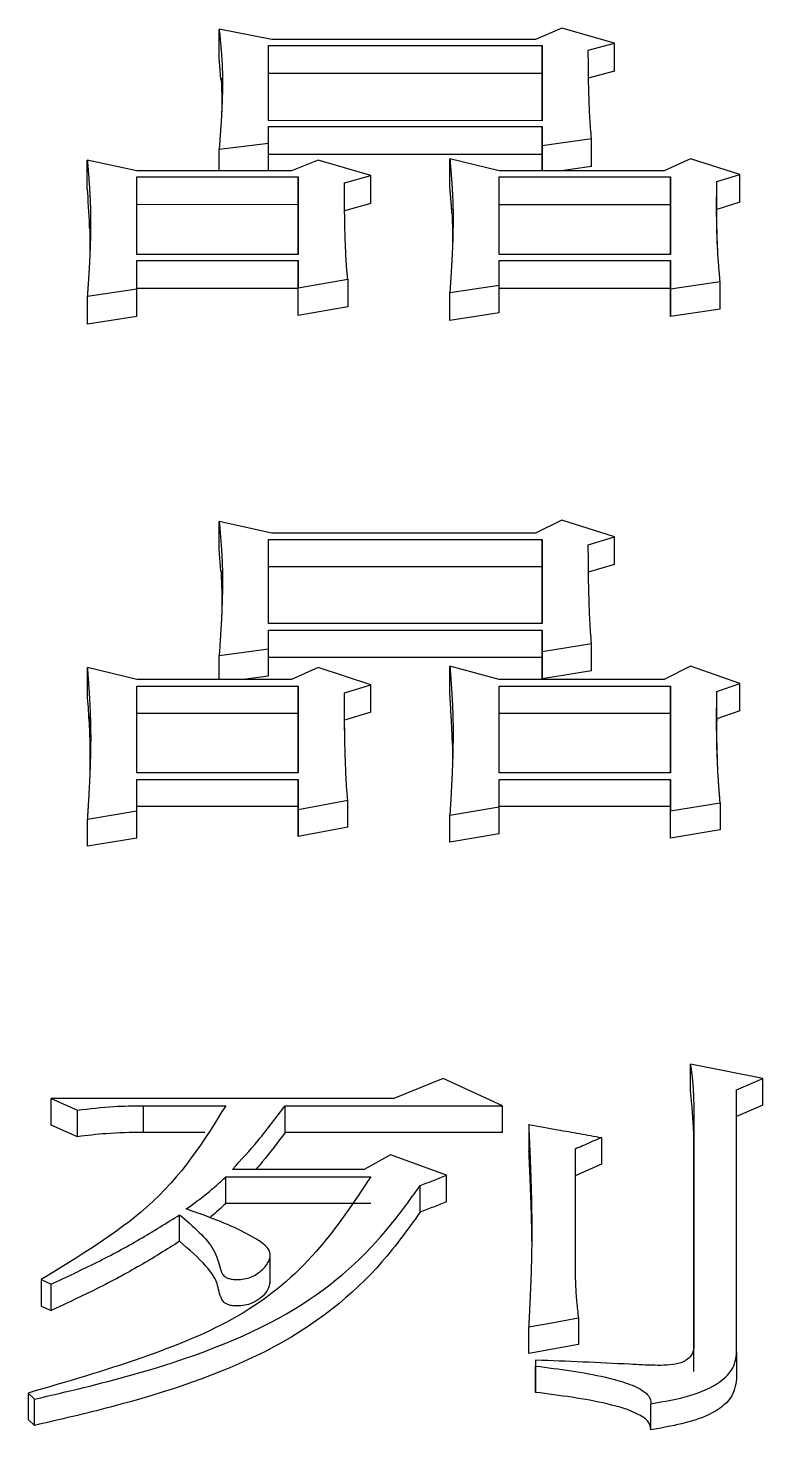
# Model space of a CAD drawing. Header units: millimetres. Extents: x 2687 to 4367, y 1046 to 2234.
# Drawn here: x 3058.391 to 3060.803, y 2041.886 to 2046.488 of the extents above; entities that cross this region are included whole.
import ezdxf

# ---------------------------------------------------------------- set-up
doc = ezdxf.new("R2010")
doc.units = ezdxf.units.MM

msp = doc.modelspace()

# ---------------------------------------------------------------- linework, layer by layer
at = {"color": 7, "linetype": 'Continuous', "lineweight": 25}
for p, q in [((3059.0184, 2046.3922), (3059.0184, 2046.4844)), ((3059.1915, 2046.4501), (3059.0184, 2046.4844)), ((3060.1434, 2046.4881), (3060.0569, 2046.45)), ((3060.3165, 2046.4386), (3060.1434, 2046.4881)), ((3059.1807, 2046.431), (3060.0785, 2046.431)), ((3060.0569, 2046.45), (3059.1915, 2046.4501)), ((3060.0785, 2046.3389), (3060.0785, 2046.431)), ((3060.23, 2046.4157), (3060.3165, 2046.4386)), ((3060.3165, 2046.3465), (3060.3165, 2046.4386)), ((3059.0242, 2046.3188), (3059.0184, 2046.3922)), ((3060.0785, 2046.3389), (3059.1807, 2046.3389)), ((3060.3165, 2046.3465), (3060.23, 2046.3236)), ((3060.0785, 2046.184), (3059.1807, 2046.1841)), ((3059.1807, 2046.1099), (3059.1807, 2046.1646)), ((3059.1807, 2046.1646), (3060.0785, 2046.1646)), ((3060.0785, 2046.1646), (3060.0785, 2046.102)), ((3060.0785, 2046.0728), (3060.0785, 2046.1646)), ((3059.0184, 2046.0903), (3059.1807, 2046.1099)), ((3059.1807, 2046.0195), (3059.1807, 2046.1099)), ((3060.0785, 2046.102), (3060.2408, 2046.1255)), ((3060.0785, 2046.102), (3060.0785, 2046.0195)), ((3060.2408, 2046.0338), (3060.2408, 2046.1255)), ((3058.5857, 2045.9634), (3058.5857, 2046.0549)), ((3058.748, 2046.0195), (3058.5857, 2046.0549)), ((3059.0184, 2046.0195), (3059.0184, 2046.0903)), ((3060.0785, 2046.0728), (3059.1807, 2046.0729)), ((3059.343, 2046.0549), (3059.2564, 2046.0195)), ((3059.516, 2046.0037), (3059.343, 2046.0549)), ((3059.7756, 2045.9673), (3059.7756, 2046.0588)), ((3059.9379, 2046.0195), (3059.7756, 2046.0588)), ((3060.0785, 2046.0195), (3060.0785, 2046.0728)), ((3060.5653, 2046.0588), (3060.4788, 2046.0195)), ((3060.7276, 2046.0076), (3060.5653, 2046.0588)), ((3059.2564, 2046.0195), (3058.748, 2046.0195)), ((3060.4788, 2046.0195), (3059.9379, 2046.0195)), ((3060.2408, 2046.0338), (3060.1415, 2046.0195)), ((3060.6519, 2045.9839), (3060.7276, 2046.0076)), ((3060.7276, 2045.9161), (3060.7276, 2046.0076)), ((3058.748, 2045.9998), (3059.2781, 2045.9998)), ((3058.748, 2045.7447), (3058.748, 2045.9998)), ((3059.2781, 2045.9998), (3059.2781, 2045.7447)), ((3059.2781, 2045.9082), (3059.2781, 2045.9998)), ((3059.4295, 2045.98), (3059.516, 2046.0037)), ((3059.516, 2045.9122), (3059.516, 2046.0037)), ((3059.9379, 2045.9997), (3060.5004, 2045.9997)), ((3059.9379, 2045.7447), (3059.9379, 2045.9997)), ((3060.5004, 2045.9997), (3060.5004, 2045.7447)), ((3060.5004, 2045.9082), (3060.5004, 2045.9997)), ((3060.6518, 2045.8924), (3060.6519, 2045.9839)), ((3060.7276, 2045.9161), (3060.6518, 2045.8924)), ((3059.2781, 2045.9082), (3058.748, 2045.9083)), ((3059.2781, 2045.7447), (3059.2781, 2045.9082)), ((3059.516, 2045.9122), (3059.4295, 2045.8885)), ((3060.5004, 2045.9082), (3059.9379, 2045.9082)), ((3060.5004, 2045.7447), (3060.5004, 2045.9082)), ((3059.2781, 2045.7447), (3058.748, 2045.7447)), ((3060.5004, 2045.7447), (3059.9379, 2045.7447)), ((3058.748, 2045.7246), (3059.2781, 2045.7246)), ((3058.748, 2045.6317), (3058.748, 2045.7246)), ((3059.2781, 2045.7246), (3059.2781, 2045.6357)), ((3059.2781, 2045.6335), (3059.2781, 2045.7246)), ((3059.9379, 2045.6438), (3059.9379, 2045.7246)), ((3059.9379, 2045.7246), (3060.5004, 2045.7246)), ((3060.5004, 2045.7246), (3060.5004, 2045.6317)), ((3060.5004, 2045.6334), (3060.5004, 2045.7246)), ((3059.2781, 2045.6357), (3059.4403, 2045.6641)), ((3059.4403, 2045.6641), (3059.4403, 2045.573)), ((3059.7757, 2045.6195), (3059.9379, 2045.6438)), ((3059.9379, 2045.5528), (3059.9379, 2045.6438)), ((3060.5004, 2045.6317), (3060.6627, 2045.656)), ((3060.6627, 2045.5649), (3060.6627, 2045.656)), ((3058.5858, 2045.6074), (3058.748, 2045.6317)), ((3058.5858, 2045.5164), (3058.5858, 2045.6074)), ((3059.2781, 2045.6335), (3058.748, 2045.6335)), ((3058.748, 2045.5407), (3058.748, 2045.6317)), ((3059.2781, 2045.5447), (3059.2781, 2045.6357)), ((3059.2781, 2045.5447), (3059.2781, 2045.6335)), ((3059.7757, 2045.5285), (3059.7757, 2045.6195)), ((3060.5004, 2045.6334), (3059.9379, 2045.6334)), ((3060.5004, 2045.5406), (3060.5004, 2045.6334)), ((3060.5004, 2045.6317), (3060.5004, 2045.5406)), ((3059.4403, 2045.573), (3059.2781, 2045.5447)), ((3059.9379, 2045.5528), (3059.7757, 2045.5285)), ((3060.6627, 2045.5649), (3060.5004, 2045.5406)), ((3058.748, 2045.5407), (3058.5858, 2045.5164)), ((3059.0185, 2044.7785), (3059.0185, 2044.8686)), ((3059.1915, 2044.8302), (3059.0185, 2044.8686)), ((3060.1435, 2044.8728), (3060.0569, 2044.8301)), ((3060.3165, 2044.8173), (3060.1435, 2044.8728)), ((3059.1807, 2044.8088), (3060.0786, 2044.8088)), ((3060.0569, 2044.8301), (3059.1915, 2044.8302)), ((3060.0786, 2044.7188), (3060.0786, 2044.8088)), ((3060.23, 2044.7917), (3060.3165, 2044.8173)), ((3060.3165, 2044.7274), (3060.3165, 2044.8173)), ((3059.0237, 2044.7039), (3059.0185, 2044.7785)), ((3060.0786, 2044.7188), (3059.1807, 2044.7188)), ((3060.3165, 2044.7274), (3060.23, 2044.7017)), ((3060.0786, 2044.5328), (3059.1807, 2044.5329)), ((3059.1807, 2044.4501), (3059.1807, 2044.5111)), ((3059.1807, 2044.5111), (3060.0786, 2044.5111)), ((3060.0786, 2044.5111), (3060.0786, 2044.4413)), ((3060.0786, 2044.4215), (3060.0786, 2044.5111)), ((3059.0185, 2044.4282), (3059.1807, 2044.4501)), ((3059.1807, 2044.3606), (3059.1807, 2044.4501)), ((3060.0786, 2044.4413), (3060.2408, 2044.4675)), ((3060.0786, 2044.4413), (3060.0786, 2044.3518)), ((3060.2408, 2044.378), (3060.2408, 2044.4675)), ((3059.0185, 2044.3493), (3059.0185, 2044.4282)), ((3060.0786, 2044.4215), (3059.1807, 2044.4215)), ((3060.0786, 2044.3518), (3060.0786, 2044.4215)), ((3058.5858, 2044.2994), (3058.5858, 2044.3888)), ((3058.748, 2044.3493), (3058.5858, 2044.3888)), ((3059.2564, 2044.3493), (3058.748, 2044.3493)), ((3059.1807, 2044.3606), (3059.0969, 2044.3493)), ((3059.343, 2044.3888), (3059.2564, 2044.3493)), ((3059.5161, 2044.3317), (3059.343, 2044.3888)), ((3059.7757, 2044.3037), (3059.7757, 2044.3932)), ((3059.9379, 2044.3493), (3059.7757, 2044.3932)), ((3060.4788, 2044.3493), (3059.9379, 2044.3493)), ((3060.2408, 2044.378), (3060.0786, 2044.3518)), ((3060.5653, 2044.3931), (3060.4788, 2044.3493)), ((3060.7276, 2044.3361), (3060.5653, 2044.3931)), ((3058.748, 2044.3273), (3059.2781, 2044.3273)), ((3058.748, 2044.0435), (3058.748, 2044.3273)), ((3059.2781, 2044.3273), (3059.2781, 2044.0434)), ((3059.2781, 2044.238), (3059.2781, 2044.3273)), ((3059.4295, 2044.3053), (3059.5161, 2044.3317)), ((3059.5161, 2044.2424), (3059.5161, 2044.3317)), ((3059.9379, 2044.3273), (3060.5004, 2044.3273)), ((3059.9379, 2044.0434), (3059.9379, 2044.3273)), ((3060.5004, 2044.3273), (3060.5004, 2044.0434)), ((3060.5004, 2044.2379), (3060.5004, 2044.3273)), ((3060.6519, 2044.3097), (3060.7276, 2044.3361)), ((3060.6519, 2044.2203), (3060.6519, 2044.3097)), ((3060.7276, 2044.2467), (3060.7276, 2044.3361)), ((3059.2781, 2044.238), (3058.748, 2044.238)), ((3059.2781, 2044.0434), (3059.2781, 2044.238)), ((3059.5161, 2044.2424), (3059.4295, 2044.216)), ((3060.5004, 2044.2379), (3059.9379, 2044.238)), ((3060.5004, 2044.0434), (3060.5004, 2044.2379)), ((3060.6519, 2044.2203), (3060.6518, 2044.2124)), ((3060.7276, 2044.2467), (3060.6519, 2044.2203)), ((3059.4308, 2044.1662), (3059.4303, 2044.1973)), ((3059.2781, 2044.0434), (3058.748, 2044.0435)), ((3060.5004, 2044.0434), (3059.9379, 2044.0434)), ((3058.748, 2043.9178), (3058.748, 2044.0211)), ((3058.748, 2044.0211), (3059.2781, 2044.0211)), ((3059.2781, 2044.0211), (3059.2781, 2043.9223)), ((3059.2781, 2043.9321), (3059.2781, 2044.0211)), ((3059.9379, 2044.0211), (3060.5004, 2044.021)), ((3059.9379, 2043.9313), (3059.9379, 2044.0211)), ((3060.5004, 2044.021), (3060.5004, 2043.9178)), ((3060.5004, 2043.9321), (3060.5004, 2044.021)), ((3059.2781, 2043.9223), (3059.4403, 2043.9538)), ((3059.4403, 2043.8649), (3059.4403, 2043.9538)), ((3060.5004, 2043.9178), (3060.6627, 2043.9448)), ((3060.6627, 2043.9448), (3060.6627, 2043.8559)), ((3058.5858, 2043.8908), (3058.748, 2043.9178)), ((3058.5858, 2043.802), (3058.5858, 2043.8908)), ((3059.2781, 2043.9321), (3058.748, 2043.9321)), ((3058.748, 2043.829), (3058.748, 2043.9178)), ((3059.2781, 2043.8335), (3059.2781, 2043.9321)), ((3059.2781, 2043.9223), (3059.2781, 2043.8335)), ((3059.7757, 2043.9043), (3059.9379, 2043.9313)), ((3059.7757, 2043.8155), (3059.7757, 2043.9043)), ((3060.5004, 2043.9321), (3059.9379, 2043.9321)), ((3059.9379, 2043.8425), (3059.9379, 2043.9313)), ((3060.5004, 2043.829), (3060.5004, 2043.9321)), ((3060.5004, 2043.829), (3060.5004, 2043.9178)), ((3059.4403, 2043.8649), (3059.2781, 2043.8335)), ((3059.9379, 2043.8425), (3059.7757, 2043.8155)), ((3060.6627, 2043.8559), (3060.5004, 2043.829)), ((3058.748, 2043.829), (3058.5858, 2043.802)), ((3060.8033, 2043.0398), (3060.5654, 2043.0868)), ((3060.5654, 2042.9991), (3060.5654, 2043.0868)), ((3059.7541, 2043.0398), (3059.5918, 2042.9737)), ((3059.9488, 2042.9501), (3059.7541, 2043.0398)), ((3060.7168, 2043.002), (3060.8033, 2043.0398)), ((3060.8033, 2042.9521), (3060.8033, 2043.0398)), ((3058.4668, 2042.9737), (3058.5533, 2042.9359)), ((3059.5918, 2042.9737), (3058.4668, 2042.9737)), ((3058.4668, 2042.8862), (3058.4668, 2042.9737)), ((3060.7168, 2042.1397), (3060.7168, 2043.002)), ((3058.5533, 2042.8484), (3058.5533, 2042.9359)), ((3058.7697, 2042.9501), (3059.04, 2042.9501)), ((3058.7697, 2042.8625), (3058.7697, 2042.9501)), ((3059.2348, 2042.9501), (3059.9488, 2042.9501)), ((3059.2348, 2042.8625), (3059.2348, 2042.9501)), ((3059.9488, 2042.8625), (3059.9488, 2042.9501)), ((3060.8033, 2042.9521), (3060.7168, 2042.9144)), ((3058.5533, 2042.8484), (3058.4668, 2042.8862)), ((3060.0353, 2042.8884), (3060.0353, 2042.801)), ((3058.9716, 2042.8625), (3058.7697, 2042.8625)), ((3059.9488, 2042.8625), (3059.2348, 2042.8625)), ((3060.2733, 2042.8457), (3060.2733, 2042.7583)), ((3060.5762, 2042.8599), (3060.5762, 2042.1643)), ((3060.5762, 2042.8246), (3060.5762, 2042.8599)), ((3059.581, 2042.7885), (3059.4945, 2042.7408)), ((3059.7649, 2042.7217), (3059.581, 2042.7885)), ((3060.1868, 2042.8076), (3060.1868, 2042.4132)), ((3060.5762, 2042.7725), (3060.5762, 2042.8246)), ((3059.4945, 2042.7408), (3059.0618, 2042.7408)), ((3060.2733, 2042.7583), (3060.1868, 2042.7202)), ((3060.5762, 2042.0777), (3060.5762, 2042.7725)), ((3059.0401, 2042.7169), (3059.5161, 2042.7169)), ((3059.0401, 2042.6296), (3059.0401, 2042.7169)), ((3059.7649, 2042.6344), (3059.7649, 2042.7217)), ((3059.6783, 2042.6009), (3059.6783, 2042.6881)), ((3059.5161, 2042.6296), (3059.0401, 2042.6296)), ((3058.8887, 2042.505), (3058.8887, 2042.5921)), ((3059.1862, 2042.3725), (3059.1862, 2042.4596)), ((3058.4343, 2042.3793), (3058.4668, 2042.3647)), ((3058.4343, 2042.3793), (3058.4343, 2042.2925)), ((3058.4668, 2042.2779), (3058.4668, 2042.3647)), ((3058.4343, 2042.2925), (3058.4668, 2042.2779)), ((3060.1976, 2042.2525), (3060.1976, 2042.1658)), ((3060.0353, 2042.1365), (3060.0353, 2042.2231)), ((3060.1976, 2042.1658), (3060.0353, 2042.1365)), ((3060.7168, 2042.1397), (3060.7168, 2042.0532)), ((3060.057, 2042.1151), (3060.057, 2042.0954)), ((3060.057, 2042.1151), (3060.057, 2042.0287)), ((3060.057, 2042.009), (3060.057, 2042.0954)), ((3058.3911, 2042.0067), (3058.3911, 2041.9204)), ((3058.3911, 2042.0067), (3058.4127, 2041.9869)), ((3060.4356, 2041.8857), (3060.4356, 2041.972)), ((3058.3911, 2041.9204), (3058.4127, 2041.9006))]:
    msp.add_line(p, q, dxfattribs=at)
at = {"color": 7, "linetype": 'Continuous', "lineweight": 25, "flags": 128}
for points in [[(3060.1976, 2042.2525), (3060.1506, 2042.244), (3060.1036, 2042.2355), (3060.0353, 2042.2231)], [(3058.4127, 2041.9006), (3058.4127, 2041.9392), (3058.4127, 2041.9631), (3058.4127, 2041.9869)]]:
    msp.add_lwpolyline(points, dxfattribs=at)
at = {"color": 7, "linetype": 'Continuous', "lineweight": 25}
for points, knots in [([(3059.0184, 2046.4844), (3059.0187, 2046.4816), (3059.0193, 2046.4761), (3059.02, 2046.4693), (3059.0206, 2046.4624), (3059.0212, 2046.4569), (3059.0218, 2046.45), (3059.0224, 2046.4445), (3059.023, 2046.4377), (3059.0235, 2046.4322), (3059.0241, 2046.4253), (3059.0246, 2046.4198), (3059.0252, 2046.4129), (3059.0256, 2046.4074), (3059.0261, 2046.4005), (3059.0265, 2046.3949), (3059.027, 2046.388), (3059.0273, 2046.3825), (3059.0277, 2046.3756), (3059.0279, 2046.37), (3059.0282, 2046.3645), (3059.0284, 2046.359), (3059.0286, 2046.3534), (3059.0289, 2046.3465), (3059.029, 2046.3409), (3059.0291, 2046.334), (3059.0292, 2046.3284), (3059.0293, 2046.3215), (3059.0294, 2046.3159), (3059.0294, 2046.309), (3059.0294, 2046.3034), (3059.0293, 2046.2965), (3059.0291, 2046.2811), (3059.0287, 2046.2616), (3059.028, 2046.2421), (3059.0275, 2046.2309), (3059.0272, 2046.2239), (3059.0268, 2046.2169), (3059.0266, 2046.2113), (3059.0262, 2046.2043), (3059.0259, 2046.1986), (3059.0255, 2046.1916), (3059.0251, 2046.186), (3059.0247, 2046.179), (3059.0243, 2046.1734), (3059.0239, 2046.1664), (3059.0235, 2046.1607), (3059.023, 2046.1537), (3059.0226, 2046.1481), (3059.0222, 2046.1424), (3059.0218, 2046.1368), (3059.0214, 2046.1312), (3059.0209, 2046.1241), (3059.0205, 2046.1185), (3059.02, 2046.1114), (3059.0196, 2046.1058), (3059.019, 2046.0983), (3059.0187, 2046.0936), (3059.0184, 2046.0903)], [0, 0, 0, 0, 0.021203, 0.042406, 0.053008, 0.074211, 0.084813, 0.106016, 0.116618, 0.137821, 0.148423, 0.169626, 0.180228, 0.201431, 0.212032, 0.233236, 0.243837, 0.265041, 0.275642, 0.296845, 0.307447, 0.318049, 0.339252, 0.349854, 0.371057, 0.381659, 0.402862, 0.413463, 0.434667, 0.445268, 0.466472, 0.477073, 0.498276, 0.58309, 0.625497, 0.6467, 0.667903, 0.678505, 0.699708, 0.71031, 0.731513, 0.742115, 0.763318, 0.773919, 0.795123, 0.805724, 0.826928, 0.837529, 0.858732, 0.869334, 0.879936, 0.901139, 0.911741, 0.932944, 0.943545, 0.964749, 0.97535, 1, 1, 1, 1]), ([(3059.1807, 2046.1841), (3059.1807, 2046.2255), (3059.1807, 2046.3084), (3059.1807, 2046.3901), (3059.1807, 2046.431)], [0, 0, 0, 0, 0.499996, 1, 1, 1, 1]), ([(3060.0785, 2046.431), (3060.0785, 2046.3901), (3060.0785, 2046.3084), (3060.0785, 2046.2255), (3060.0785, 2046.184)], [0, 0, 0, 0, 0.499996, 1, 1, 1, 1]), ([(3060.2408, 2046.1255), (3060.2397, 2046.1368), (3060.2383, 2046.151), (3060.2369, 2046.168), (3060.2363, 2046.1765), (3060.2353, 2046.1935), (3060.2336, 2046.2302), (3060.2319, 2046.2695), (3060.2313, 2046.3004), (3060.2311, 2046.3102), (3060.231, 2046.3158), (3060.2309, 2046.32), (3060.2309, 2046.3242), (3060.2308, 2046.3284), (3060.2307, 2046.3326), (3060.2307, 2046.3368), (3060.2306, 2046.341), (3060.2306, 2046.3451), (3060.2305, 2046.3493), (3060.2305, 2046.3535), (3060.2304, 2046.3591), (3060.2304, 2046.3647), (3060.2303, 2046.3703), (3060.2303, 2046.3744), (3060.2302, 2046.3779), (3060.2302, 2046.3807), (3060.2302, 2046.3828), (3060.2302, 2046.3849), (3060.2302, 2046.387), (3060.2302, 2046.3898), (3060.2301, 2046.3925), (3060.2301, 2046.3953), (3060.2301, 2046.3974), (3060.2301, 2046.3995), (3060.2301, 2046.4016), (3060.23, 2046.4037), (3060.23, 2046.4058), (3060.23, 2046.4078), (3060.23, 2046.4099), (3060.23, 2046.4125), (3060.23, 2046.4144), (3060.23, 2046.4157)], [0, 0, 0, 0, 0.11615, 0.145188, 0.174226, 0.203263, 0.319414, 0.551716, 0.609791, 0.638828, 0.653347, 0.667866, 0.682385, 0.696903, 0.711422, 0.725941, 0.74046, 0.754979, 0.769497, 0.784016, 0.798535, 0.827572, 0.842091, 0.85661, 0.871129, 0.878388, 0.885648, 0.892907, 0.900166, 0.907426, 0.921944, 0.929204, 0.936463, 0.943723, 0.950982, 0.958241, 0.965501, 0.97276, 0.98002, 0.987279, 1, 1, 1, 1]), ([(3060.0785, 2046.184), (3060.0785, 2046.1948), (3060.0785, 2046.2468), (3060.0785, 2046.2981), (3060.0785, 2046.3389)], [0, 0, 0, 0, 0.205958, 1, 1, 1, 1]), ([(3059.0249, 2046.3231), (3059.0259, 2046.2998), (3059.0278, 2046.2509), (3059.0268, 2046.2223), (3059.0263, 2046.2073)], [0, 0, 0, 0, 0.475906, 1, 1, 1, 1]), ([(3058.5857, 2046.0549), (3058.5859, 2046.0533), (3058.5861, 2046.05), (3058.5866, 2046.0451), (3058.587, 2046.0401), (3058.5874, 2046.0352), (3058.5878, 2046.0303), (3058.5881, 2046.0253), (3058.5885, 2046.0204), (3058.5889, 2046.0154), (3058.5893, 2046.0105), (3058.5897, 2046.0055), (3058.5901, 2046.0006), (3058.5904, 2045.9956), (3058.5907, 2045.9915), (3058.591, 2045.9874), (3058.5913, 2045.9832), (3058.5917, 2045.9783), (3058.5921, 2045.9717), (3058.5926, 2045.9651), (3058.5931, 2045.9568), (3058.5936, 2045.9485), (3058.5942, 2045.9386), (3058.5947, 2045.9286), (3058.5951, 2045.9186), (3058.5955, 2045.9087), (3058.5959, 2045.8987), (3058.5961, 2045.8904), (3058.5963, 2045.8821), (3058.5964, 2045.8737), (3058.5966, 2045.8637), (3058.5966, 2045.8537), (3058.5966, 2045.8437), (3058.5965, 2045.8237), (3058.596, 2045.7935), (3058.5948, 2045.7633), (3058.5938, 2045.7398), (3058.5931, 2045.7263), (3058.5924, 2045.7129), (3058.5918, 2045.7027), (3058.5914, 2045.6943), (3058.591, 2045.6876), (3058.5907, 2045.6833), (3058.5905, 2045.6791), (3058.5902, 2045.6749), (3058.5899, 2045.6698), (3058.5895, 2045.6648), (3058.5893, 2045.6605), (3058.589, 2045.6563), (3058.5887, 2045.6521), (3058.5884, 2045.647), (3058.5881, 2045.6428), (3058.5879, 2045.6394), (3058.5877, 2045.6368), (3058.5875, 2045.6343), (3058.5874, 2045.6318), (3058.5872, 2045.6292), (3058.587, 2045.6267), (3058.5869, 2045.6241), (3058.5867, 2045.6216), (3058.5866, 2045.6195), (3058.5864, 2045.6174), (3058.5863, 2045.6152), (3058.5861, 2045.6127), (3058.5859, 2045.61), (3058.5858, 2045.6083), (3058.5858, 2045.6074)], [0, 0, 0, 0, 0.011199, 0.022398, 0.033596, 0.044795, 0.055994, 0.067193, 0.078392, 0.089591, 0.100789, 0.111988, 0.123187, 0.134386, 0.145585, 0.151184, 0.162383, 0.173582, 0.184781, 0.207178, 0.218377, 0.240775, 0.263172, 0.28557, 0.307968, 0.330365, 0.352763, 0.375161, 0.38636, 0.408757, 0.431155, 0.453553, 0.47595, 0.498348, 0.587939, 0.67753, 0.699928, 0.744723, 0.767121, 0.789519, 0.811916, 0.823115, 0.834314, 0.839913, 0.851112, 0.862311, 0.87351, 0.884709, 0.890308, 0.901507, 0.912706, 0.923905, 0.929504, 0.935103, 0.940703, 0.946302, 0.951902, 0.957501, 0.9631, 0.9687, 0.974299, 0.977099, 0.982698, 0.988298, 0.994149, 1, 1, 1, 1]), ([(3059.7756, 2046.0588), (3059.7758, 2046.0567), (3059.7761, 2046.0536), (3059.7765, 2046.0494), (3059.7767, 2046.0462), (3059.777, 2046.043), (3059.7773, 2046.0399), (3059.7775, 2046.0367), (3059.7778, 2046.0335), (3059.7781, 2046.0304), (3059.7783, 2046.0272), (3059.7786, 2046.024), (3059.7788, 2046.0209), (3059.7791, 2046.0177), (3059.7793, 2046.0145), (3059.7797, 2046.0103), (3059.78, 2046.0061), (3059.7803, 2046.0018), (3059.7806, 2045.9987), (3059.7808, 2045.9955), (3059.781, 2045.9923), (3059.7813, 2045.9891), (3059.7815, 2045.986), (3059.7817, 2045.9828), (3059.782, 2045.9796), (3059.7822, 2045.9764), (3059.7824, 2045.9733), (3059.7826, 2045.9701), (3059.7829, 2045.9658), (3059.7831, 2045.9616), (3059.7834, 2045.9573), (3059.7836, 2045.9542), (3059.7839, 2045.9478), (3059.7846, 2045.934), (3059.7853, 2045.917), (3059.7857, 2045.902), (3059.7859, 2045.8946), (3059.786, 2045.8903), (3059.786, 2045.8871), (3059.7861, 2045.8839), (3059.7861, 2045.8807), (3059.7861, 2045.8775), (3059.7862, 2045.8743), (3059.7862, 2045.8711), (3059.7862, 2045.8668), (3059.7862, 2045.8625), (3059.7862, 2045.8583), (3059.7862, 2045.8551), (3059.7862, 2045.8519), (3059.7861, 2045.8486), (3059.7861, 2045.8454), (3059.7861, 2045.8422), (3059.7861, 2045.839), (3059.786, 2045.8358), (3059.786, 2045.8326), (3059.7859, 2045.8294), (3059.7859, 2045.8262), (3059.7858, 2045.8229), (3059.7857, 2045.8197), (3059.7857, 2045.8165), (3059.7856, 2045.8122), (3059.7855, 2045.8079), (3059.7854, 2045.8036), (3059.7853, 2045.8004), (3059.7852, 2045.7972), (3059.7851, 2045.794), (3059.785, 2045.7908), (3059.7848, 2045.7843), (3059.7842, 2045.7703), (3059.7835, 2045.7531), (3059.7828, 2045.738), (3059.7824, 2045.7305), (3059.7821, 2045.7262), (3059.782, 2045.7229), (3059.7818, 2045.7197), (3059.7816, 2045.7164), (3059.7814, 2045.7132), (3059.7812, 2045.7089), (3059.781, 2045.7046), (3059.7807, 2045.7002), (3059.7805, 2045.697), (3059.7803, 2045.6937), (3059.7801, 2045.6905), (3059.7799, 2045.6873), (3059.7797, 2045.684), (3059.7796, 2045.6808), (3059.7794, 2045.6775), (3059.7792, 2045.6743), (3059.779, 2045.671), (3059.7787, 2045.6678), (3059.7785, 2045.6634), (3059.7782, 2045.6591), (3059.7779, 2045.6548), (3059.7777, 2045.6515), (3059.7775, 2045.6483), (3059.7773, 2045.645), (3059.7771, 2045.6417), (3059.7769, 2045.6385), (3059.7767, 2045.6352), (3059.7765, 2045.632), (3059.7763, 2045.6287), (3059.776, 2045.6246), (3059.7758, 2045.6215), (3059.7757, 2045.6195)], [0, 0, 0, 0, 0.014617, 0.021926, 0.029235, 0.036543, 0.043852, 0.051161, 0.058469, 0.065778, 0.073086, 0.080395, 0.087704, 0.095012, 0.102321, 0.10963, 0.124247, 0.131556, 0.138864, 0.146173, 0.153482, 0.16079, 0.168099, 0.175407, 0.182716, 0.190025, 0.197333, 0.204642, 0.211951, 0.226568, 0.233877, 0.241185, 0.248494, 0.277729, 0.336198, 0.365433, 0.38005, 0.387359, 0.394667, 0.401976, 0.409284, 0.416593, 0.423902, 0.43121, 0.438519, 0.453136, 0.460445, 0.467754, 0.475062, 0.482371, 0.48968, 0.496988, 0.504297, 0.511606, 0.518914, 0.526223, 0.533531, 0.54084, 0.548149, 0.555457, 0.562766, 0.577383, 0.584692, 0.592001, 0.599309, 0.606618, 0.613927, 0.621235, 0.65047, 0.708939, 0.738174, 0.752791, 0.7601, 0.767408, 0.774717, 0.782026, 0.789334, 0.796643, 0.81126, 0.818569, 0.825877, 0.833186, 0.840495, 0.847803, 0.855112, 0.862421, 0.869729, 0.877038, 0.884347, 0.891655, 0.898964, 0.913581, 0.92089, 0.928198, 0.935507, 0.942816, 0.950124, 0.957433, 0.964742, 0.97205, 0.979359, 0.986668, 1, 1, 1, 1]), ([(3058.5935, 2045.8286), (3058.5934, 2045.832), (3058.5919, 2045.8772), (3058.5887, 2045.9219), (3058.5857, 2045.9634)], [0, 0, 0, 0, 0.073846, 1, 1, 1, 1]), ([(3059.4403, 2045.6641), (3059.4388, 2045.679), (3059.4366, 2045.7014), (3059.4351, 2045.7275), (3059.4345, 2045.7405), (3059.4339, 2045.7535), (3059.4322, 2045.7925), (3059.431, 2045.8314), (3059.4305, 2045.8646), (3059.4305, 2045.8701), (3059.4304, 2045.8757), (3059.4303, 2045.8812), (3059.4302, 2045.8858), (3059.4302, 2045.8904), (3059.4301, 2045.895), (3059.4301, 2045.9005), (3059.43, 2045.906), (3059.43, 2045.9106), (3059.4299, 2045.9152), (3059.4299, 2045.9198), (3059.4298, 2045.9253), (3059.4298, 2045.9299), (3059.4298, 2045.9345), (3059.4297, 2045.9391), (3059.4297, 2045.9437), (3059.4297, 2045.9473), (3059.4297, 2045.9501), (3059.4297, 2045.9528), (3059.4296, 2045.9551), (3059.4296, 2045.9574), (3059.4296, 2045.9597), (3059.4296, 2045.9625), (3059.4296, 2045.9648), (3059.4296, 2045.967), (3059.4296, 2045.9693), (3059.4295, 2045.9721), (3059.4295, 2045.9744), (3059.4295, 2045.977), (3059.4295, 2045.9787), (3059.4295, 2045.98)], [0, 0, 0, 0, 0.14049, 0.210735, 0.245858, 0.263419, 0.333664, 0.614647, 0.632209, 0.64977, 0.667331, 0.684892, 0.702453, 0.711234, 0.728795, 0.746356, 0.763917, 0.781479, 0.790259, 0.80782, 0.825382, 0.842943, 0.851723, 0.869285, 0.886846, 0.895626, 0.904407, 0.913188, 0.921968, 0.926358, 0.935139, 0.94392, 0.9527, 0.957091, 0.965871, 0.974652, 0.983432, 0.987823, 1, 1, 1, 1]), ([(3059.7827, 2045.8773), (3059.7826, 2045.8791), (3059.7823, 2045.8831), (3059.7819, 2045.8892), (3059.7814, 2045.8955), (3059.781, 2045.9019), (3059.7805, 2045.9082), (3059.78, 2045.9146), (3059.7795, 2045.9209), (3059.7788, 2045.9294), (3059.7781, 2045.9378), (3059.7774, 2045.9462), (3059.7769, 2045.9526), (3059.7763, 2045.9596), (3059.7759, 2045.9645), (3059.7756, 2045.9673)], [0, 0, 0, 0, 0.061211, 0.1316742, 0.2021374, 0.2726006, 0.3430639, 0.4135271, 0.4839903, 0.5544535, 0.6953799, 0.7658432, 0.8363064, 0.9067696, 1, 1, 1, 1]), ([(3060.6627, 2045.656), (3060.6624, 2045.6596), (3060.6617, 2045.667), (3060.6608, 2045.6781), (3060.6599, 2045.6891), (3060.659, 2045.7002), (3060.6581, 2045.7112), (3060.6572, 2045.7223), (3060.6556, 2045.7443), (3060.6541, 2045.77), (3060.653, 2045.7956), (3060.6526, 2045.8084), (3060.6523, 2045.8175), (3060.652, 2045.8267), (3060.6518, 2045.8376), (3060.6516, 2045.8486), (3060.6515, 2045.8595), (3060.6514, 2045.8704), (3060.6513, 2045.8813), (3060.6513, 2045.8904), (3060.6513, 2045.8995), (3060.6513, 2045.9086), (3060.6513, 2045.9176), (3060.6513, 2045.9249), (3060.6514, 2045.9303), (3060.6514, 2045.9358), (3060.6515, 2045.9412), (3060.6515, 2045.9466), (3060.6515, 2045.9521), (3060.6516, 2045.9575), (3060.6516, 2045.9629), (3060.6517, 2045.9674), (3060.6517, 2045.971), (3060.6517, 2045.9733), (3060.6518, 2045.9756), (3060.6518, 2045.9778), (3060.6518, 2045.9808), (3060.6518, 2045.9828), (3060.6519, 2045.9839)], [0, 0, 0, 0, 0.033402, 0.066804, 0.100206, 0.133609, 0.167011, 0.200413, 0.233815, 0.367425, 0.43423, 0.467632, 0.484333, 0.517735, 0.551137, 0.584539, 0.617941, 0.651344, 0.684746, 0.718148, 0.734849, 0.768251, 0.801653, 0.818354, 0.835056, 0.851757, 0.868458, 0.885159, 0.90186, 0.918561, 0.935262, 0.951963, 0.960314, 0.968664, 0.972839, 0.98119, 0.989541, 1, 1, 1, 1]), ([(3059.7828, 2045.8759), (3059.7828, 2045.8746), (3059.7831, 2045.8694), (3059.7848, 2045.8204), (3059.7846, 2045.7891), (3059.7844, 2045.776), (3059.7843, 2045.773), (3059.7843, 2045.7731), (3059.7843, 2045.7731)], [0, 0, 0, 0, 0.1184286, 0.503621, 0.8179989, 0.9258512, 0.9763469, 1, 1, 1, 1]), ([(3060.655, 2045.7548), (3060.6546, 2045.7649), (3060.6533, 2045.7927), (3060.652, 2045.8418), (3060.6518, 2045.8835), (3060.6518, 2045.8937), (3060.6518, 2045.8961)], [0, 0, 0, 0, 0.228625, 0.628468, 0.911282, 1, 1, 1, 1]), ([(3058.5933, 2045.8362), (3058.5938, 2045.8183), (3058.5951, 2045.7734), (3058.5937, 2045.741), (3058.5929, 2045.7216)], [0, 0, 0, 0, 0.3993441, 1, 1, 1, 1]), ([(3059.0185, 2044.8686), (3059.0187, 2044.8655), (3059.0193, 2044.8593), (3059.02, 2044.8517), (3059.0207, 2044.844), (3059.0212, 2044.8378), (3059.0219, 2044.8301), (3059.0224, 2044.824), (3059.023, 2044.8163), (3059.0235, 2044.8101), (3059.0241, 2044.8024), (3059.0246, 2044.7963), (3059.0252, 2044.7885), (3059.0256, 2044.7824), (3059.0261, 2044.7746), (3059.0265, 2044.7685), (3059.027, 2044.7607), (3059.0273, 2044.7546), (3059.0277, 2044.7468), (3059.028, 2044.7406), (3059.0282, 2044.7344), (3059.0285, 2044.7282), (3059.0287, 2044.7221), (3059.0289, 2044.7143), (3059.029, 2044.7081), (3059.0292, 2044.7003), (3059.0293, 2044.6941), (3059.0293, 2044.6864), (3059.0294, 2044.6802), (3059.0294, 2044.6724), (3059.0294, 2044.6662), (3059.0293, 2044.6584), (3059.0292, 2044.6413), (3059.0287, 2044.6195), (3059.028, 2044.5976), (3059.0275, 2044.5851), (3059.0272, 2044.5773), (3059.0269, 2044.5695), (3059.0266, 2044.5632), (3059.0262, 2044.5554), (3059.0259, 2044.5491), (3059.0255, 2044.5413), (3059.0252, 2044.535), (3059.0247, 2044.5272), (3059.0244, 2044.5209), (3059.0239, 2044.5131), (3059.0235, 2044.5068), (3059.0231, 2044.499), (3059.0227, 2044.4927), (3059.0223, 2044.4864), (3059.0219, 2044.4801), (3059.0215, 2044.4738), (3059.021, 2044.466), (3059.0206, 2044.4597), (3059.02, 2044.4518), (3059.0196, 2044.4455), (3059.0191, 2044.4371), (3059.0187, 2044.4319), (3059.0185, 2044.4282)], [0, 0, 0, 0, 0.021203, 0.042406, 0.053008, 0.074211, 0.084813, 0.106016, 0.116618, 0.137821, 0.148423, 0.169626, 0.180228, 0.201431, 0.212032, 0.233236, 0.243837, 0.265041, 0.275642, 0.296845, 0.307447, 0.318049, 0.339252, 0.349854, 0.371057, 0.381658, 0.402862, 0.413463, 0.434667, 0.445268, 0.466472, 0.477073, 0.498276, 0.58309, 0.625497, 0.6467, 0.667903, 0.678505, 0.699708, 0.71031, 0.731513, 0.742114, 0.763318, 0.773919, 0.795123, 0.805724, 0.826927, 0.837529, 0.858732, 0.869334, 0.879936, 0.901139, 0.91174, 0.932944, 0.943545, 0.964749, 0.97535, 1, 1, 1, 1]), ([(3059.1807, 2044.5329), (3059.1807, 2044.5791), (3059.1807, 2044.6717), (3059.1807, 2044.7631), (3059.1807, 2044.8088)], [0, 0, 0, 0, 0.4999959, 1, 1, 1, 1]), ([(3060.0786, 2044.8088), (3060.0786, 2044.7631), (3060.0786, 2044.6717), (3060.0786, 2044.5791), (3060.0786, 2044.5328)], [0, 0, 0, 0, 0.4999959, 1, 1, 1, 1]), ([(3060.2408, 2044.4675), (3060.2397, 2044.4802), (3060.2383, 2044.496), (3060.237, 2044.5149), (3060.2364, 2044.5244), (3060.2353, 2044.5433), (3060.2336, 2044.5843), (3060.2319, 2044.6283), (3060.2313, 2044.6628), (3060.2311, 2044.6737), (3060.231, 2044.68), (3060.231, 2044.6847), (3060.2309, 2044.6894), (3060.2308, 2044.6941), (3060.2308, 2044.6988), (3060.2307, 2044.7034), (3060.2306, 2044.7081), (3060.2306, 2044.7128), (3060.2305, 2044.7175), (3060.2305, 2044.7222), (3060.2304, 2044.7284), (3060.2304, 2044.7347), (3060.2303, 2044.7409), (3060.2303, 2044.7456), (3060.2303, 2044.7495), (3060.2303, 2044.7526), (3060.2302, 2044.7549), (3060.2302, 2044.7572), (3060.2302, 2044.7596), (3060.2302, 2044.7627), (3060.2302, 2044.7658), (3060.2301, 2044.7689), (3060.2301, 2044.7713), (3060.2301, 2044.7736), (3060.2301, 2044.7759), (3060.2301, 2044.7783), (3060.2301, 2044.7806), (3060.23, 2044.7829), (3060.23, 2044.7853), (3060.23, 2044.7882), (3060.23, 2044.7903), (3060.23, 2044.7917)], [0, 0, 0, 0, 0.1161503, 0.1451879, 0.1742255, 0.2032631, 0.3194139, 0.5517156, 0.6097907, 0.6388283, 0.653347, 0.6678658, 0.6823846, 0.6969034, 0.7114221, 0.7259409, 0.7404597, 0.7549785, 0.7694972, 0.784016, 0.7985348, 0.8275724, 0.8420911, 0.8566099, 0.8711287, 0.8783881, 0.8856475, 0.8929069, 0.9001662, 0.9074256, 0.9219444, 0.9292038, 0.9364632, 0.9437226, 0.950982, 0.9582413, 0.9655007, 0.9727601, 0.9800195, 0.9872789, 1, 1, 1, 1]), ([(3060.0786, 2044.5328), (3060.0786, 2044.5491), (3060.0786, 2044.6116), (3060.0786, 2044.6732), (3060.0786, 2044.7188)], [0, 0, 0, 0, 0.260576, 1, 1, 1, 1]), ([(3059.0245, 2044.7087), (3059.0244, 2044.7088), (3059.0242, 2044.711), (3059.0287, 2044.6028), (3059.0269, 2044.5689), (3059.026, 2044.5505)], [0, 0, 0, 0, 0.01145, 0.464143, 1, 1, 1, 1]), ([(3058.5858, 2044.3888), (3058.586, 2044.3856), (3058.5864, 2044.3808), (3058.5868, 2044.3745), (3058.5872, 2044.3697), (3058.5875, 2044.3649), (3058.5879, 2044.3601), (3058.5882, 2044.3553), (3058.5886, 2044.3505), (3058.5889, 2044.3457), (3058.5892, 2044.341), (3058.5896, 2044.3362), (3058.5899, 2044.3314), (3058.5903, 2044.325), (3058.5907, 2044.3186), (3058.5912, 2044.3122), (3058.5915, 2044.3074), (3058.5918, 2044.3026), (3058.5922, 2044.2962), (3058.5926, 2044.2882), (3058.5932, 2044.2785), (3058.5937, 2044.2689), (3058.5942, 2044.2593), (3058.5946, 2044.2497), (3058.595, 2044.24), (3058.5954, 2044.2304), (3058.5957, 2044.2207), (3058.596, 2044.2111), (3058.5962, 2044.2014), (3058.5964, 2044.1917), (3058.5966, 2044.1788), (3058.5967, 2044.1659), (3058.5967, 2044.153), (3058.5966, 2044.1336), (3058.5961, 2044.1045), (3058.5952, 2044.0753), (3058.5944, 2044.0526), (3058.5938, 2044.0363), (3058.593, 2044.0201), (3058.5924, 2044.007), (3058.5919, 2043.9973), (3058.5915, 2043.9891), (3058.5911, 2043.9826), (3058.5909, 2043.9777), (3058.5906, 2043.9728), (3058.5903, 2043.9679), (3058.5901, 2043.963), (3058.5898, 2043.9581), (3058.5895, 2043.9532), (3058.5891, 2043.9467), (3058.5887, 2043.9402), (3058.5883, 2043.9336), (3058.5881, 2043.9296), (3058.5879, 2043.9263), (3058.5878, 2043.9238), (3058.5876, 2043.9214), (3058.5875, 2043.9189), (3058.5873, 2043.9165), (3058.5871, 2043.9132), (3058.5869, 2043.9099), (3058.5867, 2043.9067), (3058.5866, 2043.9042), (3058.5865, 2043.9017), (3058.5863, 2043.8993), (3058.5862, 2043.8968), (3058.586, 2043.894), (3058.5859, 2043.892), (3058.5858, 2043.8908)], [0, 0, 0, 0, 0.019469, 0.029204, 0.038938, 0.048673, 0.058408, 0.068142, 0.077877, 0.087611, 0.097346, 0.107081, 0.116815, 0.12655, 0.146019, 0.155754, 0.165488, 0.175223, 0.184958, 0.204427, 0.223896, 0.243365, 0.262835, 0.282304, 0.301773, 0.321242, 0.340712, 0.360181, 0.37965, 0.399119, 0.418589, 0.457527, 0.476996, 0.496466, 0.574343, 0.65222, 0.67169, 0.710628, 0.749567, 0.769036, 0.788505, 0.807974, 0.817709, 0.827444, 0.837178, 0.846913, 0.856647, 0.866382, 0.876117, 0.885851, 0.90532, 0.915055, 0.92479, 0.929657, 0.934524, 0.939392, 0.944259, 0.949126, 0.953994, 0.963728, 0.968595, 0.973463, 0.97833, 0.983197, 0.988065, 0.992932, 1, 1, 1, 1]), ([(3059.7757, 2044.3932), (3059.7759, 2044.3908), (3059.7761, 2044.3873), (3059.7765, 2044.3826), (3059.7768, 2044.3791), (3059.777, 2044.3755), (3059.7773, 2044.372), (3059.7776, 2044.3685), (3059.7778, 2044.3649), (3059.7781, 2044.3614), (3059.7783, 2044.3579), (3059.7786, 2044.3543), (3059.7789, 2044.3508), (3059.7791, 2044.3473), (3059.7794, 2044.3437), (3059.7796, 2044.3402), (3059.78, 2044.3355), (3059.7803, 2044.3308), (3059.7806, 2044.3261), (3059.7808, 2044.3225), (3059.7811, 2044.319), (3059.7813, 2044.3154), (3059.7815, 2044.3119), (3059.7818, 2044.3084), (3059.782, 2044.3048), (3059.7822, 2044.3013), (3059.7824, 2044.2977), (3059.7826, 2044.2942), (3059.7828, 2044.2906), (3059.7831, 2044.2859), (3059.7834, 2044.2812), (3059.7836, 2044.2765), (3059.784, 2044.2694), (3059.7847, 2044.254), (3059.7853, 2044.235), (3059.7858, 2044.2184), (3059.7859, 2044.2101), (3059.786, 2044.2053), (3059.786, 2044.2018), (3059.7861, 2044.1982), (3059.7861, 2044.1946), (3059.7862, 2044.1911), (3059.7862, 2044.1875), (3059.7862, 2044.1839), (3059.7862, 2044.1792), (3059.7862, 2044.1744), (3059.7862, 2044.1696), (3059.7862, 2044.1661), (3059.7862, 2044.1625), (3059.7862, 2044.1589), (3059.7862, 2044.1553), (3059.7861, 2044.1518), (3059.7861, 2044.1482), (3059.786, 2044.1446), (3059.786, 2044.141), (3059.7859, 2044.1375), (3059.7859, 2044.1339), (3059.7858, 2044.1303), (3059.7858, 2044.1267), (3059.7857, 2044.1231), (3059.7856, 2044.1184), (3059.7855, 2044.1136), (3059.7854, 2044.1088), (3059.7853, 2044.1052), (3059.7852, 2044.1017), (3059.7851, 2044.0981), (3059.785, 2044.0945), (3059.7848, 2044.0873), (3059.7843, 2044.0718), (3059.7835, 2044.0526), (3059.7828, 2044.0358), (3059.7824, 2044.0274), (3059.7822, 2044.0226), (3059.782, 2044.019), (3059.7818, 2044.0154), (3059.7816, 2044.0118), (3059.7815, 2044.0082), (3059.7813, 2044.0046), (3059.781, 2043.9998), (3059.7808, 2043.995), (3059.7805, 2043.9902), (3059.7803, 2043.9866), (3059.7802, 2043.983), (3059.78, 2043.9794), (3059.7798, 2043.9758), (3059.7796, 2043.9721), (3059.7794, 2043.9685), (3059.7792, 2043.9649), (3059.779, 2043.9613), (3059.7788, 2043.9577), (3059.7786, 2043.9541), (3059.7783, 2043.9493), (3059.778, 2043.9444), (3059.7777, 2043.9396), (3059.7775, 2043.936), (3059.7773, 2043.9324), (3059.7771, 2043.9288), (3059.7769, 2043.9252), (3059.7767, 2043.9215), (3059.7765, 2043.9179), (3059.7763, 2043.9143), (3059.776, 2043.9098), (3059.7758, 2043.9064), (3059.7757, 2043.9043)], [0, 0, 0, 0, 0.014624, 0.021936, 0.029248, 0.036561, 0.043873, 0.051185, 0.058497, 0.065809, 0.073121, 0.080433, 0.087745, 0.095057, 0.102369, 0.109682, 0.116994, 0.131618, 0.13893, 0.146242, 0.153554, 0.160866, 0.168178, 0.17549, 0.182803, 0.190115, 0.197427, 0.204739, 0.212051, 0.219363, 0.233987, 0.241299, 0.248611, 0.27786, 0.336357, 0.365605, 0.38023, 0.387542, 0.394854, 0.402166, 0.409478, 0.41679, 0.424102, 0.431414, 0.438727, 0.453351, 0.460663, 0.467975, 0.475287, 0.482599, 0.489911, 0.497223, 0.504535, 0.511848, 0.51916, 0.526472, 0.533784, 0.541096, 0.548408, 0.55572, 0.563032, 0.577656, 0.584969, 0.592281, 0.599593, 0.606905, 0.614217, 0.621529, 0.650778, 0.709274, 0.738523, 0.753147, 0.760459, 0.767771, 0.775083, 0.782395, 0.789708, 0.79702, 0.804332, 0.818956, 0.826268, 0.83358, 0.840892, 0.848204, 0.855516, 0.862829, 0.870141, 0.877453, 0.884765, 0.892077, 0.899389, 0.906701, 0.921325, 0.928638, 0.93595, 0.943262, 0.950574, 0.957886, 0.965198, 0.97251, 0.979822, 0.987134, 1, 1, 1, 1]), ([(3059.4403, 2043.9538), (3059.4389, 2043.9704), (3059.4366, 2043.9953), (3059.4351, 2044.0243), (3059.4345, 2044.0388), (3059.4339, 2044.0532), (3059.4322, 2044.0966), (3059.4311, 2044.1398), (3059.4306, 2044.1768), (3059.4305, 2044.183), (3059.4304, 2044.1891), (3059.4303, 2044.1953), (3059.4303, 2044.2004), (3059.4302, 2044.2055), (3059.4302, 2044.2106), (3059.4301, 2044.2168), (3059.43, 2044.2229), (3059.43, 2044.228), (3059.4299, 2044.2331), (3059.4299, 2044.2383), (3059.4299, 2044.2444), (3059.4298, 2044.2495), (3059.4298, 2044.2546), (3059.4298, 2044.2597), (3059.4297, 2044.2648), (3059.4297, 2044.2689), (3059.4297, 2044.272), (3059.4297, 2044.275), (3059.4297, 2044.2776), (3059.4297, 2044.2801), (3059.4296, 2044.2827), (3059.4296, 2044.2858), (3059.4296, 2044.2883), (3059.4296, 2044.2909), (3059.4296, 2044.2934), (3059.4296, 2044.2965), (3059.4296, 2044.299), (3059.4295, 2044.3019), (3059.4295, 2044.3039), (3059.4295, 2044.3053)], [0, 0, 0, 0, 0.1404896, 0.2107353, 0.2458577, 0.2634189, 0.3336637, 0.6146474, 0.6322086, 0.6497698, 0.667331, 0.6848922, 0.7024533, 0.7112339, 0.7287951, 0.7463563, 0.7639175, 0.7814787, 0.7902593, 0.8078205, 0.8253817, 0.8429429, 0.8517235, 0.8692847, 0.8868458, 0.8956264, 0.904407, 0.9131876, 0.9219682, 0.9263585, 0.9351391, 0.9439197, 0.9527003, 0.9570906, 0.9658712, 0.9746518, 0.9834324, 0.9878227, 1, 1, 1, 1]), ([(3059.7844, 2044.1334), (3059.7843, 2044.1376), (3059.7838, 2044.1512), (3059.783, 2044.1696), (3059.7822, 2044.1861), (3059.7818, 2044.1956), (3059.7814, 2044.2027), (3059.7811, 2044.2098), (3059.7807, 2044.2169), (3059.7803, 2044.224), (3059.7799, 2044.231), (3059.7795, 2044.2381), (3059.7791, 2044.2452), (3059.7787, 2044.2523), (3059.7782, 2044.2617), (3059.7776, 2044.2711), (3059.7771, 2044.2805), (3059.7766, 2044.2876), (3059.7762, 2044.2953), (3059.7759, 2044.3007), (3059.7757, 2044.3037)], [0, 0, 0, 0, 0.0725302, 0.2389621, 0.3221779, 0.3637859, 0.4053938, 0.4470017, 0.4886096, 0.5302176, 0.5718255, 0.6134334, 0.6550413, 0.6966493, 0.7382572, 0.821473, 0.863081, 0.9046889, 0.9462968, 1, 1, 1, 1]), ([(3060.6627, 2043.9448), (3060.6625, 2043.9468), (3060.6621, 2043.953), (3060.6614, 2043.9612), (3060.6608, 2043.9694), (3060.6602, 2043.9776), (3060.6594, 2043.9878), (3060.6585, 2044.0001), (3060.6577, 2044.0123), (3060.657, 2044.0226), (3060.6561, 2044.0369), (3060.6545, 2044.0634), (3060.6533, 2044.0919), (3060.6526, 2044.1143), (3060.6523, 2044.1244), (3060.6521, 2044.1346), (3060.6518, 2044.1468), (3060.6516, 2044.1589), (3060.6515, 2044.1711), (3060.6514, 2044.1833), (3060.6513, 2044.1954), (3060.6513, 2044.2055), (3060.6513, 2044.2156), (3060.6513, 2044.2258), (3060.6513, 2044.2359), (3060.6514, 2044.2439), (3060.6514, 2044.25), (3060.6514, 2044.256), (3060.6515, 2044.2621), (3060.6515, 2044.2681), (3060.6516, 2044.2742), (3060.6516, 2044.2802), (3060.6517, 2044.2863), (3060.6517, 2044.2913), (3060.6518, 2044.2953), (3060.6518, 2044.2978), (3060.6518, 2044.3004), (3060.6518, 2044.3029), (3060.6518, 2044.3061), (3060.6519, 2044.3084), (3060.6519, 2044.3097)], [0, 0, 0, 0, 0.016701, 0.050103, 0.066804, 0.083505, 0.116907, 0.150309, 0.183711, 0.217114, 0.233815, 0.300619, 0.434229, 0.467631, 0.484332, 0.517734, 0.551136, 0.584538, 0.617941, 0.651343, 0.684745, 0.718147, 0.734848, 0.76825, 0.801652, 0.818353, 0.835054, 0.851755, 0.868456, 0.885157, 0.901858, 0.918559, 0.93526, 0.951962, 0.960312, 0.968663, 0.972838, 0.981188, 0.989539, 1, 1, 1, 1]), ([(3058.5918, 2044.2115), (3058.5918, 2044.2126), (3058.5904, 2044.242), (3058.588, 2044.2713), (3058.5858, 2044.2994)], [0, 0, 0, 0, 0.037434, 1, 1, 1, 1]), ([(3058.5908, 2044.2283), (3058.5909, 2044.2278), (3058.5915, 2044.2149), (3058.596, 2044.0903), (3058.5938, 2044.0404), (3058.5926, 2044.0117)], [0, 0, 0, 0, 0.017281, 0.434868, 1, 1, 1, 1]), ([(3060.6555, 2044.0473), (3060.6542, 2044.0821), (3060.6523, 2044.1341), (3060.6519, 2044.1866), (3060.6518, 2044.2181), (3060.6518, 2044.2178), (3060.6518, 2044.2177)], [0, 0, 0, 0, 0.575054, 0.859765, 0.986342, 1, 1, 1, 1]), ([(3059.7842, 2044.139), (3059.7844, 2044.1305), (3059.7847, 2044.1158), (3059.7846, 2044.0891), (3059.7844, 2044.0784), (3059.7842, 2044.0706), (3059.7843, 2044.0721), (3059.7843, 2044.0723)], [0, 0, 0, 0, 0.42739, 0.739117, 0.908863, 0.989824, 1, 1, 1, 1]), ([(3060.5654, 2043.0868), (3060.5658, 2043.0833), (3060.5668, 2043.0763), (3060.568, 2043.0675), (3060.5689, 2043.0605), (3060.5697, 2043.0535), (3060.5705, 2043.0464), (3060.5713, 2043.0394), (3060.572, 2043.0323), (3060.5726, 2043.0253), (3060.5732, 2043.0183), (3060.5736, 2043.013), (3060.5741, 2043.0059), (3060.5745, 2042.9989), (3060.575, 2042.99), (3060.5753, 2042.983), (3060.5756, 2042.9759), (3060.5758, 2042.9688), (3060.576, 2042.9618), (3060.5762, 2042.9547), (3060.5763, 2042.9494), (3060.5763, 2042.9441), (3060.5764, 2042.9388), (3060.5765, 2042.9334), (3060.5765, 2042.929), (3060.5765, 2042.9255), (3060.5765, 2042.9219), (3060.5765, 2042.9184), (3060.5765, 2042.9148), (3060.5765, 2042.9113), (3060.5765, 2042.9077), (3060.5765, 2042.9042), (3060.5765, 2042.9006), (3060.5765, 2042.8971), (3060.5765, 2042.8936), (3060.5765, 2042.89), (3060.5764, 2042.8865), (3060.5764, 2042.8829), (3060.5764, 2042.8793), (3060.5763, 2042.8758), (3060.5763, 2042.8722), (3060.5763, 2042.8689), (3060.5762, 2042.8648), (3060.5762, 2042.8615), (3060.5762, 2042.8599)], [0, 0, 0, 0, 0.046719, 0.093437, 0.116797, 0.140156, 0.186875, 0.210234, 0.233594, 0.280313, 0.303672, 0.327031, 0.350391, 0.397109, 0.420469, 0.467188, 0.490547, 0.513906, 0.560625, 0.583984, 0.607344, 0.630703, 0.654062, 0.677422, 0.700781, 0.712461, 0.72414, 0.7475, 0.759179, 0.770859, 0.794218, 0.805898, 0.817578, 0.840937, 0.852617, 0.864296, 0.887656, 0.899335, 0.911015, 0.934374, 0.946054, 0.957734, 0.978867, 1, 1, 1, 1]), ([(3060.5762, 2042.7725), (3060.5767, 2042.8016), (3060.578, 2042.8774), (3060.5702, 2042.9527), (3060.5654, 2042.9991)], [0, 0, 0, 0, 0.3832008, 1, 1, 1, 1]), ([(3059.04, 2042.9501), (3058.9684, 2042.8349), (3058.8393, 2042.6273), (3058.5592, 2042.4557), (3058.4343, 2042.3793)], [0, 0, 0, 0, 0.554519, 1, 1, 1, 1]), ([(3058.5533, 2042.9359), (3058.5931, 2042.9406), (3058.6642, 2042.949), (3058.7374, 2042.9498), (3058.7697, 2042.9501)], [0, 0, 0, 0, 0.558835, 1, 1, 1, 1]), ([(3059.0618, 2042.7408), (3059.0908, 2042.7725), (3059.1368, 2042.8228), (3059.1919, 2042.8931), (3059.2205, 2042.9311), (3059.2348, 2042.9501)], [0, 0, 0, 0, 0.459907, 0.729904, 1, 1, 1, 1]), ([(3060.0353, 2042.2231), (3060.0354, 2042.2253), (3060.0356, 2042.2286), (3060.0358, 2042.2331), (3060.036, 2042.2364), (3060.0362, 2042.2397), (3060.0363, 2042.243), (3060.0365, 2042.2464), (3060.0367, 2042.2497), (3060.0368, 2042.253), (3060.037, 2042.2563), (3060.0371, 2042.2596), (3060.0374, 2042.2641), (3060.0376, 2042.2696), (3060.038, 2042.2762), (3060.0383, 2042.2828), (3060.0386, 2042.2895), (3060.0389, 2042.2961), (3060.0392, 2042.3027), (3060.0396, 2042.3093), (3060.04, 2042.3182), (3060.0405, 2042.3292), (3060.041, 2042.3424), (3060.0416, 2042.3556), (3060.0421, 2042.3689), (3060.0428, 2042.3865), (3060.0434, 2042.4041), (3060.0441, 2042.426), (3060.0446, 2042.448), (3060.0452, 2042.4743), (3060.0455, 2042.5006), (3060.0457, 2042.5268), (3060.0456, 2042.5486), (3060.0455, 2042.5661), (3060.0454, 2042.5792), (3060.0453, 2042.5923), (3060.0451, 2042.6053), (3060.0449, 2042.6184), (3060.0446, 2042.6314), (3060.0444, 2042.6445), (3060.0441, 2042.6575), (3060.0437, 2042.6706), (3060.0432, 2042.6879), (3060.0427, 2042.7053), (3060.0421, 2042.7226), (3060.0417, 2042.7356), (3060.0412, 2042.7486), (3060.0408, 2042.7594), (3060.0404, 2042.768), (3060.0402, 2042.7745), (3060.0399, 2042.781), (3060.0397, 2042.7875), (3060.0394, 2042.7939), (3060.0391, 2042.8004), (3060.0388, 2042.809), (3060.0384, 2042.8176), (3060.038, 2042.8263), (3060.0378, 2042.8327), (3060.0375, 2042.8392), (3060.0372, 2042.8456), (3060.0369, 2042.8521), (3060.0366, 2042.8586), (3060.0364, 2042.865), (3060.0361, 2042.8715), (3060.0357, 2042.8793), (3060.0355, 2042.8849), (3060.0353, 2042.8884)], [0, 0, 0, 0, 0.009839, 0.014759, 0.019678, 0.024598, 0.029518, 0.034437, 0.039357, 0.044276, 0.049196, 0.054116, 0.059035, 0.068874, 0.078714, 0.088553, 0.098392, 0.108231, 0.11807, 0.12791, 0.137749, 0.157427, 0.177105, 0.196784, 0.216462, 0.236141, 0.275497, 0.295176, 0.334533, 0.373889, 0.413246, 0.452603, 0.49196, 0.511638, 0.531317, 0.550995, 0.570673, 0.590352, 0.61003, 0.629709, 0.649387, 0.669065, 0.688744, 0.728101, 0.747779, 0.767457, 0.787136, 0.806814, 0.816653, 0.826493, 0.836332, 0.846171, 0.85601, 0.865849, 0.875689, 0.895367, 0.905206, 0.915045, 0.924884, 0.934724, 0.944563, 0.954402, 0.964241, 0.97408, 0.98392, 1, 1, 1, 1]), ([(3060.0353, 2042.8884), (3060.0669, 2042.8828), (3060.1223, 2042.8728), (3060.2017, 2042.8586), (3060.2494, 2042.85), (3060.2733, 2042.8457)], [0, 0, 0, 0, 0.397994, 0.698997, 1, 1, 1, 1]), ([(3058.7697, 2042.8625), (3058.7286, 2042.862), (3058.6554, 2042.861), (3058.5845, 2042.8522), (3058.5533, 2042.8484)], [0, 0, 0, 0, 0.561086, 1, 1, 1, 1]), ([(3059.2348, 2042.8625), (3059.2108, 2042.8301), (3059.1805, 2042.7893), (3059.1462, 2042.7491), (3059.1392, 2042.7408)], [0, 0, 0, 0, 0.794835, 1, 1, 1, 1]), ([(3060.2733, 2042.8457), (3060.2609, 2042.8402), (3060.2403, 2042.8312), (3060.2115, 2042.8185), (3060.195, 2042.8112), (3060.1868, 2042.8076)], [0, 0, 0, 0, 0.428367, 0.714183, 1, 1, 1, 1]), ([(3060.0454, 2042.4915), (3060.0453, 2042.4962), (3060.0452, 2042.5184), (3060.0445, 2042.5492), (3060.0435, 2042.5926), (3060.0424, 2042.6273), (3060.0411, 2042.662), (3060.0401, 2042.6879), (3060.0393, 2042.7095), (3060.0386, 2042.7267), (3060.038, 2042.7397), (3060.0374, 2042.7526), (3060.0369, 2042.7655), (3060.0362, 2042.7816), (3060.0356, 2042.7935), (3060.0353, 2042.801)], [0, 0, 0, 0, 0.045255, 0.213115, 0.297045, 0.464905, 0.548835, 0.632765, 0.716695, 0.75866, 0.800624, 0.842589, 0.884554, 0.926519, 1, 1, 1, 1]), ([(3059.5161, 2042.7169), (3059.4052, 2042.5497), (3059.2027, 2042.2447), (3058.6438, 2042.0808), (3058.3911, 2042.0067)], [0, 0, 0, 0, 0.5478251, 1, 1, 1, 1]), ([(3058.9103, 2042.6113), (3058.9298, 2042.6253), (3058.9632, 2042.6492), (3059.0055, 2042.6847), (3059.0286, 2042.7062), (3059.0401, 2042.7169)], [0, 0, 0, 0, 0.409889, 0.704653, 1, 1, 1, 1]), ([(3059.6783, 2042.6881), (3059.6928, 2042.6937), (3059.7216, 2042.7049), (3059.7505, 2042.7161), (3059.7649, 2042.7217)], [0, 0, 0, 0, 0.4999997, 1, 1, 1, 1]), ([(3058.4127, 2041.9869), (3058.5203, 2042.012), (3058.8233, 2042.0827), (3059.2722, 2042.2513), (3059.5362, 2042.4899), (3059.6424, 2042.6381), (3059.6783, 2042.6882)], [0, 0, 0, 0, 0.181249, 0.510223, 0.834429, 1, 1, 1, 1]), ([(3059.6783, 2042.6009), (3059.6391, 2042.5461), (3059.5221, 2042.3822), (3059.2228, 2042.1357), (3058.7678, 2041.9832), (3058.4962, 2041.92), (3058.4127, 2041.9006)], [0, 0, 0, 0, 0.181362, 0.542092, 0.85934, 1, 1, 1, 1]), ([(3058.8887, 2042.5921), (3058.9109, 2042.5731), (3058.9544, 2042.536), (3059.0062, 2042.4766), (3059.0177, 2042.4298), (3059.0269, 2042.4007), (3059.0345, 2042.3905), (3059.0454, 2042.3841), (3059.0591, 2042.3805), (3059.078, 2042.3792), (3059.1006, 2042.381), (3059.1256, 2042.3877), (3059.1548, 2042.4049), (3059.1779, 2042.4296), (3059.189, 2042.4575), (3059.1797, 2042.4859), (3059.1097, 2042.5356), (3059.0106, 2042.5757), (3058.9277, 2042.6051), (3058.9103, 2042.6113)], [0, 0, 0, 0, 0.119378, 0.233044, 0.347088, 0.372157, 0.392491, 0.404557, 0.416667, 0.432851, 0.454707, 0.476798, 0.507453, 0.574091, 0.621959, 0.658929, 0.726106, 0.942431, 1, 1, 1, 1]), ([(3059.0401, 2042.6296), (3059.0245, 2042.6147), (3059.0075, 2042.5985), (3058.9879, 2042.583), (3058.9864, 2042.5818)], [0, 0, 0, 0, 0.924718, 1, 1, 1, 1]), ([(3059.7649, 2042.6344), (3059.7505, 2042.6288), (3059.7216, 2042.6177), (3059.6928, 2042.6065), (3059.6783, 2042.6009)], [0, 0, 0, 0, 0.5000001, 1, 1, 1, 1]), ([(3058.4668, 2042.3647), (3058.5172, 2042.388), (3058.6184, 2042.435), (3058.7594, 2042.5111), (3058.8455, 2042.5651), (3058.8887, 2042.5921)], [0, 0, 0, 0, 0.33078, 0.664698, 1, 1, 1, 1]), ([(3058.8887, 2042.505), (3058.8461, 2042.4783), (3058.7606, 2042.4247), (3058.6195, 2042.3488), (3058.5178, 2042.3016), (3058.4668, 2042.2779)], [0, 0, 0, 0, 0.331031, 0.66482, 1, 1, 1, 1]), ([(3059.1854, 2042.3722), (3059.1836, 2042.3634), (3059.1788, 2042.3408), (3059.153, 2042.3158), (3059.1212, 2042.2993), (3059.0971, 2042.2936), (3059.0742, 2042.2924), (3059.0563, 2042.2943), (3059.044, 2042.2979), (3059.0337, 2042.3044), (3059.0182, 2042.3273), (3059.0168, 2042.3694), (3058.9699, 2042.4346), (3058.9194, 2042.4784), (3058.8887, 2042.505)], [0, 0, 0, 0, 0.076683, 0.19712, 0.23509, 0.273395, 0.309405, 0.332504, 0.351157, 0.36981, 0.403426, 0.558532, 0.73155, 1, 1, 1, 1]), ([(3060.1868, 2042.4132), (3060.187, 2042.3962), (3060.1875, 2042.361), (3060.1914, 2042.3074), (3060.1955, 2042.2708), (3060.1976, 2042.2525)], [0, 0, 0, 0, 0.318332, 0.659091, 1, 1, 1, 1]), ([(3060.5764, 2042.1643), (3060.5759, 2042.1538), (3060.5751, 2042.1371), (3060.5561, 2042.1157), (3060.5161, 2042.0979), (3060.4457, 2042.0971), (3060.2919, 2042.1055), (3060.1608, 2042.1109), (3060.057, 2042.1151)], [0, 0, 0, 0, 0.10163, 0.162723, 0.225538, 0.354202, 0.488391, 1, 1, 1, 1]), ([(3060.4356, 2041.972), (3060.4795, 2041.9794), (3060.5657, 2041.994), (3060.6619, 2042.037), (3060.7107, 2042.0891), (3060.7148, 2042.1229), (3060.7168, 2042.1397)], [0, 0, 0, 0, 0.2921, 0.574018, 0.788471, 1, 1, 1, 1]), ([(3060.057, 2042.0954), (3060.1352, 2042.0856), (3060.2376, 2042.0728), (3060.3528, 2042.0418), (3060.4029, 2042.0208), (3060.4331, 2041.9961), (3060.4347, 2041.9803), (3060.4356, 2041.972)], [0, 0, 0, 0, 0.498299, 0.652925, 0.808708, 0.899126, 1, 1, 1, 1]), ([(3060.7168, 2042.0532), (3060.7134, 2042.0318), (3060.7065, 2041.9885), (3060.6145, 2041.919), (3060.5042, 2041.8985), (3060.4356, 2041.8857)], [0, 0, 0, 0, 0.269848, 0.545951, 1, 1, 1, 1]), ([(3060.057, 2042.0287), (3060.057, 2042.025), (3060.057, 2042.0184), (3060.057, 2042.0119), (3060.057, 2042.009)], [0, 0, 0, 0, 0.56, 1, 1, 1, 1]), ([(3060.4356, 2041.8857), (3060.4343, 2041.8949), (3060.4318, 2041.9136), (3060.383, 2041.9464), (3060.2581, 2041.9836), (3060.1372, 2041.9989), (3060.057, 2042.009)], [0, 0, 0, 0, 0.11161, 0.226436, 0.486559, 1, 1, 1, 1])]:
    msp.add_open_spline(points, degree=3, knots=knots, dxfattribs=at)

doc.saveas('drawing.dxf')
